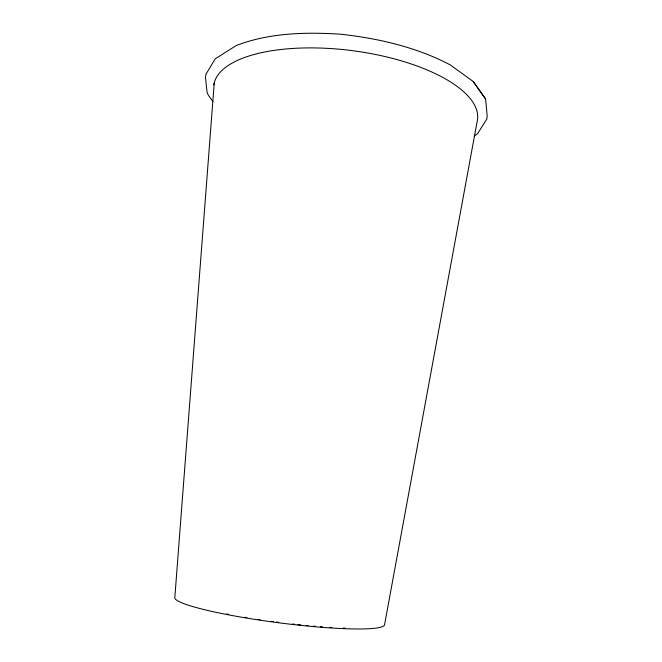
<?xml version="1.0" encoding="UTF-8"?>
<svg xmlns="http://www.w3.org/2000/svg" width="662" height="662" viewBox="0 0 662 662"><rect width="100%" height="100%" fill="white"/><g stroke="black" fill="none" stroke-linecap="round" stroke-linejoin="round"><path stroke-width="0.99" d="M214.24 82.916L174.768 598.258A105.87 11.775 7.4 0 0 282.707 623.29A105.87 11.775 7.4 0 0 384.605 624.465L477.112 121.684A132.963 52.091 7.4 0 0 355.701 51.106A132.963 52.091 7.4 0 0 213.867 84.844M474.124 136.157L477.732 133.484L486.851 118.928L487.182 115.825L485.585 98.986L473.206 81.5L450.317 64.934C416.274 47.043 378.49 38.404 340.5 34.184C305.455 32.024 269.508 32.769 236.326 45.496L215.2 58.835L205.948 74.26L205.468 77.38L207.082 92.308L208.249 95.071L212.85 101.518M485.585 98.986L473.206 81.5M345.192 628.122A102.362 11.378 7.4 0 1 343.264 628.048M331.885 627.493A102.362 11.378 7.4 0 1 329.709 627.353M322.394 626.84A102.362 11.378 7.4 0 1 320.425 626.691M315.41 626.277A102.362 11.378 7.4 0 1 313.366 626.103M308.186 625.623A102.362 11.378 7.4 0 1 306.092 625.424M300.813 624.887A102.362 11.378 7.4 0 1 297.643 624.556M294.673 624.225A102.362 11.378 7.4 0 1 292.67 624.001M278.462 622.272A102.362 11.378 7.4 0 1 276.426 622.007M273.389 621.601A102.362 11.378 7.4 0 1 271.37 621.328M260.108 619.706A102.362 11.378 7.4 0 1 258.048 619.392M246.901 617.621A102.362 11.378 7.4 0 1 244.932 617.282M228.647 614.336A102.362 11.378 7.4 0 1 226.644 613.947"/></g></svg>
